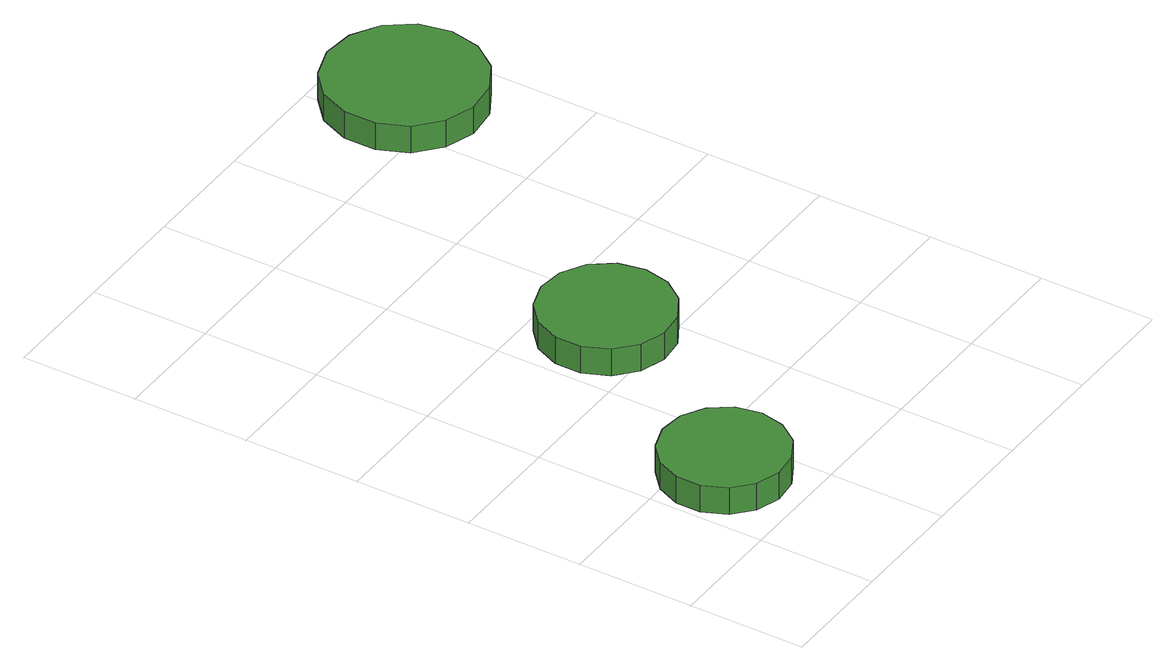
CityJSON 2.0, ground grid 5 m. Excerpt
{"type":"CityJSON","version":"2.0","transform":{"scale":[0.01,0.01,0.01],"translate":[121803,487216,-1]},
"CityObjects":{
"tree1":{"type":"SolitaryVegetationObject","attributes":{"function":"something"},"geometry":[{"type":"MultiSurface","lod":"1","boundaries":[[[0,1,2,3,4,5,6,7,8,9,10,11,12,13,14]],[[15,16,17,18,19,20,21,22,23,24,25,26,27,28,29]],[[0,29,28,1]],[[1,28,27,2]],[[2,27,26,3]],[[3,26,25,4]],[[4,25,24,5]],[[5,24,23,6]],[[6,23,22,7]],[[7,22,21,8]],[[8,21,20,9]],[[9,20,19,10]],[[10,19,18,11]],[[11,18,17,12]],[[12,17,16,13]],[[13,16,15,14]],[[14,15,29,0]]]}]},
"tree2":{"type":"SolitaryVegetationObject","attributes":{"function":"something"},"geometry":[{"type":"MultiSurface","lod":"1","boundaries":[[[30,31,32,33,34,35,36,37,38,39,40,41,42,43,44]],[[45,46,47,48,49,50,51,52,53,54,55,56,57,58,59]],[[30,59,58,31]],[[31,58,57,32]],[[32,57,56,33]],[[33,56,55,34]],[[34,55,54,35]],[[35,54,53,36]],[[36,53,52,37]],[[37,52,51,38]],[[38,51,50,39]],[[39,50,49,40]],[[40,49,48,41]],[[41,48,47,42]],[[42,47,46,43]],[[43,46,45,44]],[[44,45,59,30]]]}]},
"tree3":{"type":"SolitaryVegetationObject","attributes":{"function":"something"},"geometry":[{"type":"MultiSurface","lod":"1","boundaries":[[[60,61,62,63,64,65,66,67,68,69,70,71,72,73,74]],[[75,76,77,78,79,80,81,82,83,84,85,86,87,88,89]],[[60,89,88,61]],[[61,88,87,62]],[[62,87,86,63]],[[63,86,85,64]],[[64,85,84,65]],[[65,84,83,66]],[[66,83,82,67]],[[67,82,81,68]],[[68,81,80,69]],[[69,80,79,70]],[[70,79,78,71]],[[71,78,77,72]],[[72,77,76,73]],[[73,76,75,74]],[[74,75,89,60]]]}]}
},
"vertices":[
[556,346,188],[533,454,188],[469,542,188],[374,597,188],[265,609,188],[161,575,188],[79,501,188],[34,401,188],[34,292,188],[79,191,188],[161,118,188],[265,84,188],[374,96,188],[469,150,188],[533,239,188],[533,239,63],[469,150,63],[374,96,63],[265,84,63],[161,118,63],[79,191,63],[34,292,63],[34,401,63],[79,501,63],[161,575,63],[265,609,63],[374,597,63],[469,542,63],[533,454,63],[556,346,63],
[1081,1200,206],[1057,1313,206],[989,1407,206],[888,1465,206],[773,1477,206],[662,1441,206],[576,1364,206],[529,1258,206],[529,1142,206],[576,1036,206],[662,958,206],[773,922,206],[888,934,206],[989,992,206],[1057,1086,206],[1057,1086,81],[989,992,81],[888,934,81],[773,922,81],[662,958,81],[576,1036,81],[529,1142,81],[529,1258,81],[576,1364,81],[662,1441,81],[773,1477,81],[888,1465,81],[989,1407,81],[1057,1313,81],[1081,1200,81],
[1947,2618,240],[1919,2754,240],[1837,2865,240],[1718,2934,240],[1580,2949,240],[1449,2906,240],[1346,2814,240],[1290,2688,240],[1290,2549,240],[1346,2423,240],[1449,2331,240],[1580,2288,240],[1718,2302,240],[1837,2372,240],[1919,2483,240],[1919,2483,115],[1837,2372,115],[1718,2302,115],[1580,2288,115],[1449,2331,115],[1346,2423,115],[1290,2549,115],[1290,2688,115],[1346,2814,115],[1449,2906,115],[1580,2949,115],[1718,2934,115],[1837,2865,115],[1919,2754,115],[1947,2618,115]
]}
